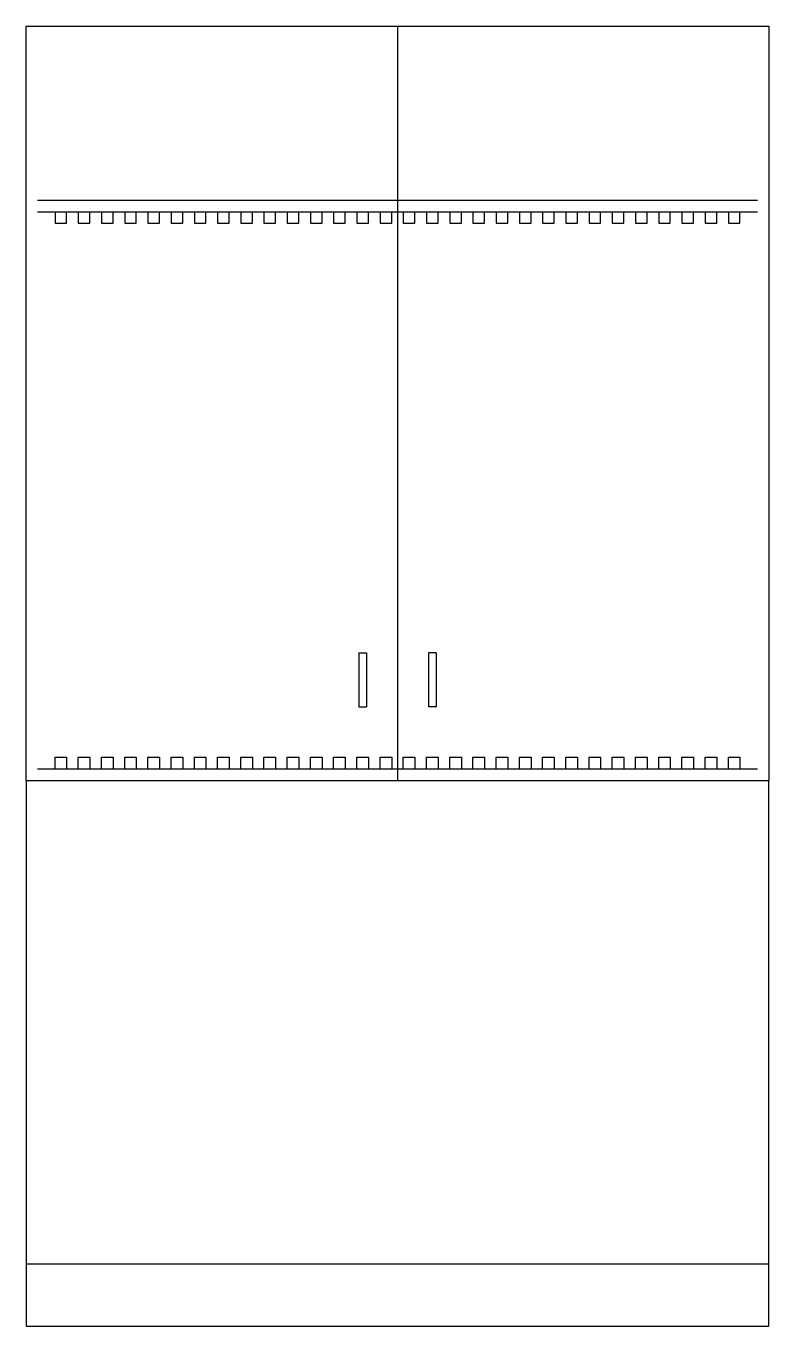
# Model space of a CAD drawing. Extents: x 0 to 48, y 0 to 84.
import ezdxf

# ---------------------------------------------------------------- set-up
doc = ezdxf.new("R2010")
doc.units = 0
doc.header["$LTSCALE"] = 3
doc.linetypes.add('HIDDEN', pattern=[0])
doc.linetypes.add('HIDDEN2', pattern=[0])
doc.layers.get('0').update_dxf_attribs({"linetype": 'CONTINUOUS'})
doc.layers.add('HID', color=7, linetype='HIDDEN')
doc.layers.add('HID2', color=7, linetype='HIDDEN2')

msp = doc.modelspace()

# ---------------------------------------------------------------- linework, layer by layer
at = {"color": 0}
for p, q in [((0, 84), (48, 84)), ((0, 35.25), (0, 84)), ((24, 84), (24, 35.25)), ((48, 84), (48, 35.25)), ((21.5, 43.5), (21.5, 40)), ((21.5, 43.5), (22, 43.5)), ((22, 43.5), (22, 40)), ((26, 43.5), (26, 40)), ((26.5, 43.5), (26, 43.5)), ((26.5, 43.5), (26.5, 40)), ((21.5, 40), (22, 40)), ((26.5, 40), (26, 40)), ((0, 35.25), (48, 35.25))]:
    msp.add_line(p, q, dxfattribs=at)
at = {"layer": 'HID', "color": 0}
for p, q in [((0.75, 72.75), (47.25, 72.75)), ((0.75, 72), (47.25, 72)), ((0.75, 36), (47.25, 36)), ((0, 35.25), (0, 4)), ((48, 4), (48, 35.25)), ((48, 4), (0, 4)), ((0, 4), (0, 0)), ((48, 0), (48, 4)), ((0, 0), (48, 0))]:
    msp.add_line(p, q, dxfattribs=at)
at = {"layer": 'HID2', "color": 0}
for p, q in [((1.875, 72), (1.875, 71.25)), ((2.625, 71.25), (2.625, 72)), ((3.375, 72), (3.375, 71.25)), ((4.125, 71.25), (4.125, 72)), ((4.875, 72), (4.875, 71.25)), ((5.625, 71.25), (5.625, 72)), ((6.375, 72), (6.375, 71.25)), ((7.125, 71.25), (7.125, 72)), ((7.875, 72), (7.875, 71.25)), ((8.625, 71.25), (8.625, 72)), ((9.375, 72), (9.375, 71.25)), ((10.125, 71.25), (10.125, 72)), ((10.875, 72), (10.875, 71.25)), ((11.625, 71.25), (11.625, 72)), ((12.375, 72), (12.375, 71.25)), ((13.125, 71.25), (13.125, 72)), ((13.875, 72), (13.875, 71.25)), ((14.625, 71.25), (14.625, 72)), ((15.375, 72), (15.375, 71.25)), ((16.125, 71.25), (16.125, 72)), ((16.875, 72), (16.875, 71.25)), ((17.625, 71.25), (17.625, 72)), ((18.375, 72), (18.375, 71.25)), ((19.125, 71.25), (19.125, 72)), ((19.875, 72), (19.875, 71.25)), ((20.625, 71.25), (20.625, 72)), ((21.375, 72), (21.375, 71.25)), ((22.125, 71.25), (22.125, 72)), ((22.875, 72), (22.875, 71.25)), ((23.625, 71.25), (23.625, 72)), ((24.375, 72), (24.375, 71.25)), ((25.125, 71.25), (25.125, 72)), ((25.875, 72), (25.875, 71.25)), ((26.625, 71.25), (26.625, 72)), ((27.375, 72), (27.375, 71.25)), ((28.125, 71.25), (28.125, 72)), ((28.875, 72), (28.875, 71.25)), ((29.625, 71.25), (29.625, 72)), ((30.375, 72), (30.375, 71.25)), ((31.125, 71.25), (31.125, 72)), ((31.875, 72), (31.875, 71.25)), ((32.625, 71.25), (32.625, 72)), ((33.375, 72), (33.375, 71.25)), ((34.125, 71.25), (34.125, 72)), ((34.875, 72), (34.875, 71.25)), ((35.625, 71.25), (35.625, 72)), ((36.375, 72), (36.375, 71.25)), ((37.125, 71.25), (37.125, 72)), ((37.875, 72), (37.875, 71.25)), ((38.625, 71.25), (38.625, 72)), ((39.375, 72), (39.375, 71.25)), ((40.125, 71.25), (40.125, 72)), ((40.875, 72), (40.875, 71.25)), ((41.625, 71.25), (41.625, 72)), ((42.375, 72), (42.375, 71.25)), ((43.125, 71.25), (43.125, 72)), ((43.875, 72), (43.875, 71.25)), ((44.625, 71.25), (44.625, 72)), ((45.375, 72), (45.375, 71.25)), ((46.125, 71.25), (46.125, 72)), ((1.875, 71.25), (2.625, 71.25)), ((3.375, 71.25), (4.125, 71.25)), ((4.875, 71.25), (5.625, 71.25)), ((6.375, 71.25), (7.125, 71.25)), ((7.875, 71.25), (8.625, 71.25)), ((9.375, 71.25), (10.125, 71.25)), ((10.875, 71.25), (11.625, 71.25)), ((12.375, 71.25), (13.125, 71.25)), ((13.875, 71.25), (14.625, 71.25)), ((15.375, 71.25), (16.125, 71.25)), ((16.875, 71.25), (17.625, 71.25)), ((18.375, 71.25), (19.125, 71.25)), ((19.875, 71.25), (20.625, 71.25)), ((21.375, 71.25), (22.125, 71.25)), ((22.875, 71.25), (23.625, 71.25)), ((24.375, 71.25), (25.125, 71.25)), ((25.875, 71.25), (26.625, 71.25)), ((27.375, 71.25), (28.125, 71.25)), ((28.875, 71.25), (29.625, 71.25)), ((30.375, 71.25), (31.125, 71.25)), ((31.875, 71.25), (32.625, 71.25)), ((33.375, 71.25), (34.125, 71.25)), ((34.875, 71.25), (35.625, 71.25)), ((36.375, 71.25), (37.125, 71.25)), ((37.875, 71.25), (38.625, 71.25)), ((39.375, 71.25), (40.125, 71.25)), ((40.875, 71.25), (41.625, 71.25)), ((42.375, 71.25), (43.125, 71.25)), ((43.875, 71.25), (44.625, 71.25)), ((45.375, 71.25), (46.125, 71.25)), ((1.875, 36), (1.875, 36.75)), ((1.875, 36.75), (2.625, 36.75)), ((2.625, 36.75), (2.625, 36)), ((3.375, 36.75), (4.125, 36.75)), ((3.375, 36), (3.375, 36.75)), ((4.125, 36.75), (4.125, 36)), ((4.875, 36.75), (5.625, 36.75)), ((4.875, 36), (4.875, 36.75)), ((5.625, 36.75), (5.625, 36)), ((6.375, 36.75), (7.125, 36.75)), ((6.375, 36), (6.375, 36.75)), ((7.125, 36.75), (7.125, 36)), ((7.875, 36.75), (8.625, 36.75)), ((7.875, 36), (7.875, 36.75)), ((8.625, 36.75), (8.625, 36)), ((9.375, 36.75), (10.125, 36.75)), ((9.375, 36), (9.375, 36.75)), ((10.125, 36.75), (10.125, 36)), ((10.875, 36.75), (11.625, 36.75)), ((10.875, 36), (10.875, 36.75)), ((11.625, 36.75), (11.625, 36)), ((12.375, 36.75), (13.125, 36.75)), ((12.375, 36), (12.375, 36.75)), ((13.125, 36.75), (13.125, 36)), ((13.875, 36.75), (14.625, 36.75)), ((13.875, 36), (13.875, 36.75)), ((14.625, 36.75), (14.625, 36)), ((15.375, 36.75), (16.125, 36.75)), ((15.375, 36), (15.375, 36.75)), ((16.125, 36.75), (16.125, 36)), ((16.875, 36.75), (17.625, 36.75)), ((16.875, 36), (16.875, 36.75)), ((17.625, 36.75), (17.625, 36)), ((18.375, 36.75), (19.125, 36.75)), ((18.375, 36), (18.375, 36.75)), ((19.125, 36.75), (19.125, 36)), ((19.875, 36.75), (20.625, 36.75)), ((19.875, 36), (19.875, 36.75)), ((20.625, 36.75), (20.625, 36)), ((21.375, 36.75), (22.125, 36.75)), ((21.375, 36), (21.375, 36.75)), ((22.125, 36.75), (22.125, 36)), ((22.875, 36.75), (23.625, 36.75)), ((22.875, 36), (22.875, 36.75)), ((23.625, 36.75), (23.625, 36)), ((24.375, 36.75), (25.125, 36.75)), ((24.375, 36), (24.375, 36.75)), ((25.125, 36.75), (25.125, 36)), ((25.875, 36.75), (26.625, 36.75)), ((25.875, 36), (25.875, 36.75)), ((26.625, 36.75), (26.625, 36)), ((27.375, 36.75), (28.125, 36.75)), ((27.375, 36), (27.375, 36.75)), ((28.125, 36.75), (28.125, 36)), ((28.875, 36.75), (29.625, 36.75)), ((28.875, 36), (28.875, 36.75)), ((29.625, 36.75), (29.625, 36)), ((30.375, 36.75), (31.125, 36.75)), ((30.375, 36), (30.375, 36.75)), ((31.125, 36.75), (31.125, 36)), ((31.875, 36.75), (32.625, 36.75)), ((31.875, 36), (31.875, 36.75)), ((32.625, 36.75), (32.625, 36)), ((33.375, 36.75), (34.125, 36.75)), ((33.375, 36), (33.375, 36.75)), ((34.125, 36.75), (34.125, 36)), ((34.875, 36.75), (35.625, 36.75)), ((34.875, 36), (34.875, 36.75)), ((35.625, 36.75), (35.625, 36)), ((36.375, 36.75), (37.125, 36.75)), ((36.375, 36), (36.375, 36.75)), ((37.125, 36.75), (37.125, 36)), ((37.875, 36.75), (38.625, 36.75)), ((37.875, 36), (37.875, 36.75)), ((38.625, 36.75), (38.625, 36)), ((39.375, 36.75), (40.125, 36.75)), ((39.375, 36), (39.375, 36.75)), ((40.125, 36.75), (40.125, 36)), ((40.875, 36.75), (41.625, 36.75)), ((40.875, 36), (40.875, 36.75)), ((41.625, 36.75), (41.625, 36)), ((42.375, 36.75), (43.125, 36.75)), ((42.375, 36), (42.375, 36.75)), ((43.125, 36.75), (43.125, 36)), ((43.875, 36.75), (44.625, 36.75)), ((43.875, 36), (43.875, 36.75)), ((44.625, 36.75), (44.625, 36)), ((45.375, 36.75), (46.125, 36.75)), ((45.375, 36), (45.375, 36.75)), ((46.125, 36.75), (46.125, 36))]:
    msp.add_line(p, q, dxfattribs=at)

doc.saveas('drawing.dxf')
